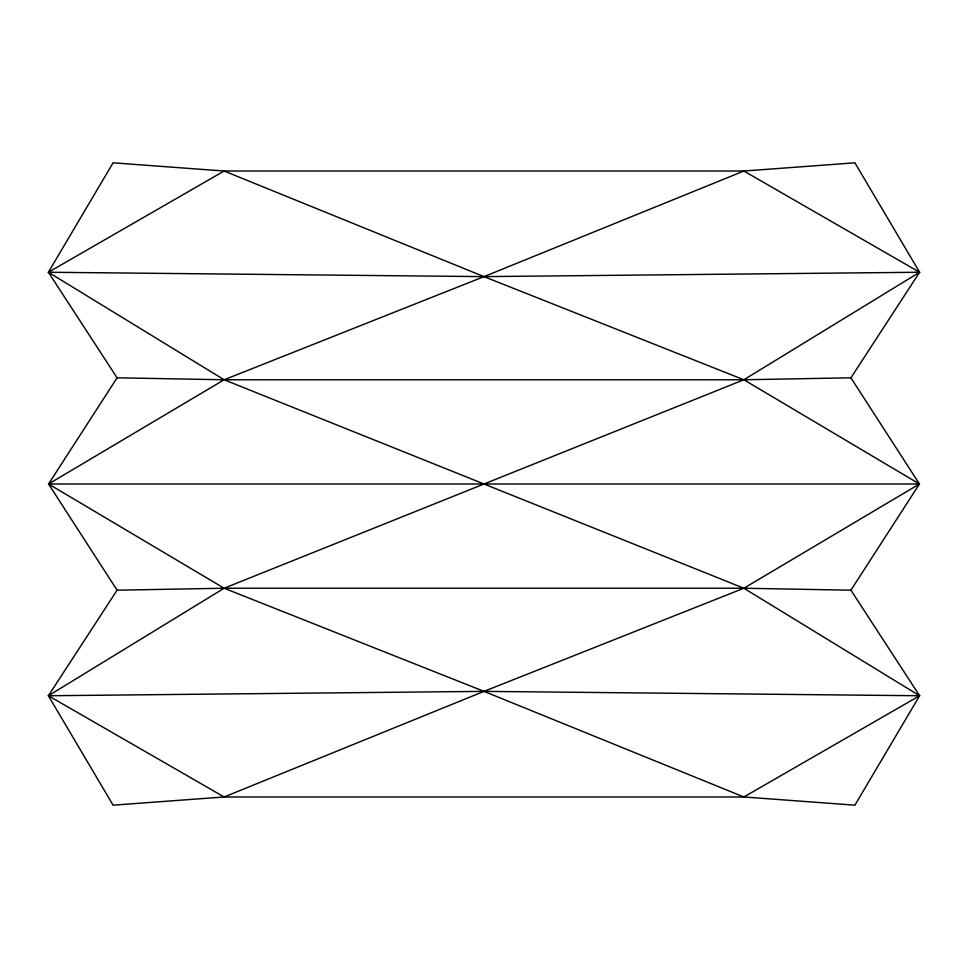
<?xml version="1.0" encoding="UTF-8"?>
<svg xmlns="http://www.w3.org/2000/svg" width="968" height="968" viewBox="0 0 968 968"><rect width="100%" height="100%" fill="white"/><g stroke="black" fill="none" stroke-linecap="round" stroke-linejoin="round"><path stroke-width="1.45" d="M117.08 377.81L48.557 484L224.14 588.229L484 691.37L743.872 796.979L919.6 695.75L743.86 588.229L224.14 379.771L48.4 272.25L113.087 162.818L224.128 171.021L743.872 171.021L854.913 162.818L919.6 272.25L850.92 377.81L743.86 379.771L224.14 379.771L117.08 377.81L48.4 272.25L224.128 171.021L484 276.63L743.86 379.771L919.443 484L850.92 590.19L743.86 588.229L224.14 588.229L117.08 590.19L48.4 695.75L113.087 805.182L224.128 796.979L743.872 796.979L854.913 805.182L919.6 695.75L850.92 590.19M850.92 377.81L919.443 484L743.86 588.229L484 691.37L224.128 796.979L48.4 695.75L224.14 588.229L743.86 379.771L919.6 272.25L743.872 171.021L484 276.63L224.14 379.771L48.557 484L117.08 590.19M919.6 272.25L484 276.63L48.4 272.25M48.4 695.75L484 691.37L919.6 695.75M48.557 484L919.443 484"/></g></svg>
